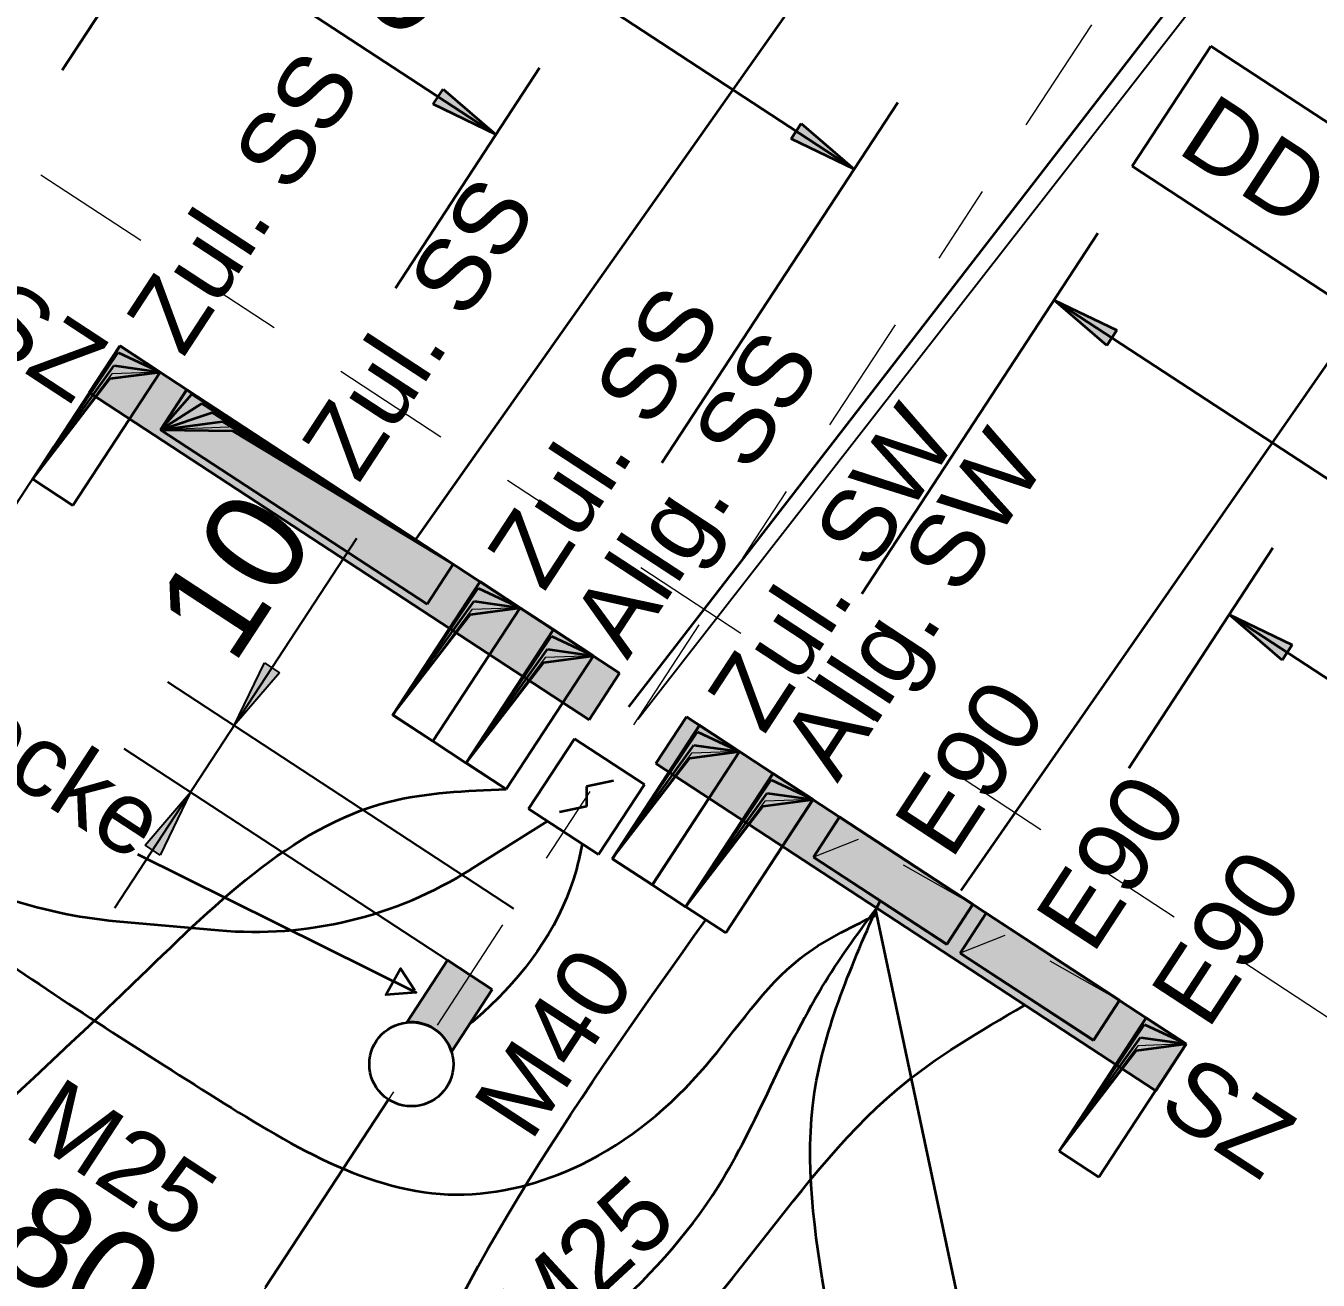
# Model space of a CAD drawing. Header units: metres. Extents: x 2696276 to 2696381, y 1245119 to 1245220.
# Drawn here: x 2696296.943 to 2696298.565, y 1245174.498 to 1245176.072 of the extents above; entities that cross this region are included whole.
import ezdxf
from ezdxf.lldxf.tags import DXFTag

# ---------------------------------------------------------------- set-up
doc = ezdxf.new("R2010")
doc.units = ezdxf.units.M
doc.linetypes.add('000_hbf_Strichpunkt 3_1_1mm Achsen', pattern=[0.25, 0.15, -0.05, 0, -0.05])
doc.linetypes.add('_Hiddenline_', pattern=[3, 2, -1])
for name, color, linetype, lineweight, true_color in [('010_232.32_Funktionserhalt Installationssysteme', 190, 'Continuous', 35, 0x8f20ff), ('010_232.3__Installationssysteme', 40, 'Continuous', 35, 0xffbf00), ('011_232.51_Lichtinstallationen allgemein', 150, 'Continuous', 35, 0x0080ff), ('011_232.51_Lichtinstallationen allgemein_Deckenltg', 150, 'Continuous', 35, 0x0080ff), ('012_232.52_Notlichtinstallationen_Deckenltg', 94, 'Continuous', 35, 0x009900), ('017_232.9__Aussparungen Starkstrom', 1, 'Continuous', 35, 0xff0000), ('032_236.0__Telekommunikationsinstallationen_Deckenltg', 3, 'Continuous', 35, 0x00ff00), ('036_236.41_Sonnerie- u. Türsprechinstallationen', 24, 'Continuous', 35, 0x993300), ('036_236.41_Sonnerie- u. Türsprechinstallationen_Deckenltg', 24, 'Continuous', 35, 0x993300), ('048_236.82_Zutrittskontrollinstallationen', 21, 'Continuous', 35, 0xffa477), ('048_236.82_Zutrittskontrollinstallationen_Deckenltg', 21, 'Continuous', 35, 0xff9a77), ('053_235.85_Brandmeldeanlagen', 30, 'Continuous', 35, 0xff6600), ('054_236.85_Brandmeldeinstallationen_Deckenltg', 30, 'Continuous', 35, 0xff6600), ('X_Geometrie', 3, 'Continuous', 35, 0x00ff00), ('X_Schraffur', 9, 'Continuous', 18, 0xc0c0c0)]:
    doc.layers.add(name, color=color, linetype=linetype, lineweight=lineweight, true_color=true_color)
doc.layers.add('1_M01_Achsen.V', color=7, linetype='Continuous')
doc.layers.add('X_Mass', color=7, linetype='Continuous', lineweight=35)
doc.layers.add('X_Mass_Sperrzonen', color=7, linetype='Continuous', lineweight=35)
doc.styles.get("Standard").update_dxf_attribs({"font": 'arial.ttf'})
tags = doc.linetypes.add('STRICHPUNKT2', pattern=[12.7, 6.35, -3.175, 0, -3.175]).pattern_tags.tags
tags[10:11] = [DXFTag(74, 4), DXFTag(75, 0), DXFTag(340, '0'), DXFTag(46, 0.0), DXFTag(50, 0.0), DXFTag(44, 0.0), DXFTag(45, 0.0)]
tags[8:9] = [DXFTag(74, 4), DXFTag(75, 0), DXFTag(340, '0'), DXFTag(46, 0.0), DXFTag(50, 0.0), DXFTag(44, 0.0), DXFTag(45, 0.0)]
tags[6:7] = [DXFTag(74, 4), DXFTag(75, 0), DXFTag(340, '0'), DXFTag(46, 0.0), DXFTag(50, 0.0), DXFTag(44, 0.0), DXFTag(45, 0.0)]
tags[4:5] = [DXFTag(74, 4), DXFTag(75, 0), DXFTag(340, '0'), DXFTag(46, 0.0), DXFTag(50, 0.0), DXFTag(44, 0.0), DXFTag(45, 0.0)]

# ---------------------------------------------------------------- blocks, each defined once
blk = doc.blocks.new('Kabelkanal-A0S2JCCS73', base_point=(-56.06, 418.45))
at = {"color": 0, "linetype": 'ByBlock', "lineweight": -2, "ltscale": 0.35}
for p, q in [((-56.06, 418.46), (-56.06, 424.46)), ((-56.06, 424.45), (-56.06, 424.46)), ((-56.06, 424.46), (-16.06, 424.46)), ((-56.06, 418.45), (-56.06, 424.45)), ((-16.06, 424.45), (-56.06, 424.45)), ((-16.06, 418.46), (-16.06, 424.46)), ((-16.06, 424.46), (-16.06, 424.45)), ((-16.06, 418.45), (-16.06, 424.45)), ((-56.06, 418.45), (-56.06, 418.46)), ((-56.06, 418.46), (-16.06, 418.46)), ((-16.06, 418.45), (-56.06, 418.45)), ((-16.06, 418.46), (-16.06, 418.45))]:
    blk.add_line(p, q, dxfattribs=at)
at = {"color": 0, "lineweight": -2}
for p, q in [((-56.06, 418.45), (-55.21, 424.32)), ((-56.06, 418.45), (-53.51, 424.07)), ((-56.06, 418.45), (-51.82, 423.81)), ((-56.06, 418.45), (-50.12, 423.56)), ((-55.21, 424.32), (-16.06, 424.45)), ((-53.51, 424.07), (-16.06, 424.45)), ((-51.82, 423.81), (-16.06, 424.45)), ((-50.12, 423.56), (-16.06, 424.45)), ((-48.42, 423.31), (-16.06, 424.45)), ((-56.06, 418.45), (-48.42, 423.31))]:
    blk.add_line(p, q, dxfattribs=at)
at = {"color": 0, "linetype": '_Hiddenline_', "lineweight": 18}
for p, q in [((-49.06, 423.41), (-56.06, 418.46)), ((-16.06, 424.46), (-49.06, 423.41))]:
    blk.add_line(p, q, dxfattribs=at)
blk = doc.blocks.new('0_032_236.0__Telekommunikationsinstallationen_Bodenltg-A0S2JCGY73', base_point=(48.14, 300.04))
at = {"color": 0, "lineweight": -2}
blk.add_open_spline([(111.6, 300.04), (110.19, 304.89), (104.55, 322.32), (94.25, 358.26), (57.76, 383.12), (53.31, 409.9), (51.89, 418.46)], degree=3, knots=[0, 0, 0, 0, 15.167633, 55.160012, 109.307488, 134.719958, 134.719958, 134.719958, 134.719958], dxfattribs=at)
blk = doc.blocks.new('Maß-A0S2JCJC73', base_point=(-66.11, 305))
at = {"color": 7, "linetype": 'ByBlock', "lineweight": -2, "ltscale": 0.35, "true_color": 0xffffff}
for p, q in [((-66.11, 305), (-66.11, 409.46)), ((13.89, 305), (13.89, 318.96)), ((-66.11, 315), (-57.43, 316.14)), ((-66.11, 315), (13.89, 315)), ((-57.43, 313.86), (-66.11, 315)), ((-57.43, 316.14), (-57.43, 313.86)), ((5.22, 313.86), (5.22, 316.14)), ((5.22, 316.14), (13.89, 315)), ((13.89, 315), (5.22, 313.86))]:
    blk.add_line(p, q, dxfattribs=at)
for points in [[(-66.11, 315), (-57.43, 316.14), (-57.43, 313.86)], [(13.89, 315), (5.22, 313.86), (5.22, 316.14)]]:
    blk.add_solid(points, dxfattribs=at)
at = {"color": 7, "linetype": 'ByBlock', "lineweight": -2, "ltscale": 0.35, "true_color": 0xffffff, "insert": (-17.26, 332.09), "char_height": 12.5, "attachment_point": 1}
blk.add_mtext('{\\fArial;80}', dxfattribs=at)
blk = doc.blocks.new('Rauchmelder-A0S2JCM073', base_point=(8.64, 403.96))
at = {"color": 0, "lineweight": -2}
for p, q in [((8.64, 414.46), (19.14, 414.46)), ((8.64, 403.96), (8.64, 414.46)), ((19.14, 414.46), (19.14, 403.96)), ((15.64, 412.71), (13.19, 410.26)), ((13.19, 410.26), (14.59, 408.16)), ((14.59, 408.16), (12.14, 405.71)), ((19.14, 403.96), (8.64, 403.96))]:
    blk.add_line(p, q, dxfattribs=at)
blk = doc.blocks.new('Kabelkanal-A0S2JCMG73', base_point=(20.87, 404.47))
at = {"color": 0, "linetype": 'ByBlock', "lineweight": -2, "ltscale": 0.35}
for p, q in [((20.87, 424.47), (26.87, 424.47)), ((20.87, 404.47), (20.87, 424.47)), ((20.87, 424.47), (20.88, 424.47)), ((20.88, 424.47), (26.88, 424.47)), ((20.88, 424.47), (20.88, 404.47)), ((26.87, 404.47), (26.87, 424.47)), ((26.87, 424.47), (26.88, 424.47)), ((26.88, 424.47), (26.88, 404.47)), ((20.87, 404.47), (26.87, 404.47)), ((20.88, 404.47), (20.87, 404.47)), ((20.88, 404.47), (26.88, 404.47)), ((26.88, 404.47), (26.87, 404.47))]:
    blk.add_line(p, q, dxfattribs=at)
at = {"color": 0, "lineweight": -2}
for p, q in [((20.87, 404.47), (21.12, 423.65)), ((21.12, 423.65), (26.87, 424.47)), ((21.61, 422), (26.87, 424.47)), ((22.11, 420.36), (26.87, 424.47)), ((20.87, 404.47), (21.61, 422)), ((20.87, 404.47), (22.11, 420.36))]:
    blk.add_line(p, q, dxfattribs=at)
at = {"color": 0, "linetype": '_Hiddenline_', "lineweight": 18}
for p, q in [((26.88, 424.47), (21.93, 420.97)), ((21.93, 420.97), (20.88, 404.47))]:
    blk.add_line(p, q, dxfattribs=at)
blk = doc.blocks.new('Kabelkanal-A0S2JCO273', base_point=(41.89, 418.46))
at = {"color": 0, "lineweight": -2}
for p, q in [((41.89, 424.47), (41.89, 418.47)), ((61.89, 424.47), (41.89, 424.47)), ((41.89, 424.47), (41.89, 424.46)), ((41.89, 424.46), (41.89, 418.46)), ((41.89, 424.46), (61.89, 424.46)), ((61.89, 424.47), (61.89, 418.47)), ((61.89, 424.46), (61.89, 424.47)), ((61.89, 424.46), (61.89, 418.46)), ((61.89, 418.47), (41.89, 418.47)), ((41.89, 418.47), (41.89, 418.46)), ((41.89, 418.46), (61.89, 418.46)), ((61.89, 418.46), (61.89, 418.47))]:
    blk.add_line(p, q, dxfattribs=at)
at = {"color": 0, "linetype": '_Hiddenline_', "lineweight": 18}
for p, q in [((45.39, 423.41), (41.89, 418.46)), ((61.89, 424.46), (45.39, 423.41))]:
    blk.add_line(p, q, dxfattribs=at)
blk = doc.blocks.new('Deckendurchbruch (freie Platzierung)-A0S2JCQO73', base_point=(-66.11, 417.46))
at = {"color": 0, "linetype": 'ByBlock', "lineweight": -2, "ltscale": 0.35}
for p, q in [((-66.11, 424.46), (-66.11, 417.46)), ((8.89, 424.46), (-66.11, 424.46)), ((8.89, 417.46), (8.89, 424.46)), ((-66.11, 417.46), (8.89, 417.46))]:
    blk.add_line(p, q, dxfattribs=at)
at = {"color": 40, "linetype": 'ByBlock', "lineweight": -2, "ltscale": 0.35, "true_color": 0xfad605}
blk.add_solid([(-66.11, 424.46), (-66.11, 417.46), (8.89, 424.46), (8.89, 417.46)], dxfattribs=at)
blk = doc.blocks.new('Durchbruch beschriften-A0S2JCQQ73', base_point=(-70.44, 424.62))
at = {"color": 0, "linetype": 'ByBlock', "lineweight": -2, "ltscale": 0.35}
blk.add_line((-17.35, 550.61), (-21.73, 424.62), dxfattribs=at)
blk = doc.blocks.new('Schraffur-A0S2JCQU73', base_point=(42.63, 424.47))
at = {"color": 0, "lineweight": -2}
blk.add_line((42.63, 424.47), (42.63, 424.47), dxfattribs=at)
blk = doc.blocks.new('Kabelkanal-A0S2JCUE73', base_point=(87.89, 404.46))
at = {"color": 0, "lineweight": -2}
for p, q in [((93.89, 424.46), (87.89, 424.46)), ((93.89, 424.46), (87.89, 424.46)), ((87.89, 404.46), (87.89, 424.46)), ((87.89, 424.46), (87.89, 424.46)), ((87.89, 424.46), (87.89, 404.46)), ((87.89, 404.46), (88.14, 423.64)), ((88.14, 423.64), (93.89, 424.46)), ((88.63, 421.99), (93.89, 424.46)), ((89.13, 420.35), (93.89, 424.46)), ((93.89, 404.46), (93.89, 424.46)), ((93.89, 424.46), (93.89, 424.46)), ((93.89, 424.46), (93.89, 404.46)), ((87.89, 404.46), (88.63, 421.99)), ((87.89, 404.46), (89.13, 420.35)), ((93.89, 404.46), (87.89, 404.46)), ((93.89, 404.46), (87.89, 404.46)), ((87.89, 404.46), (87.89, 404.46)), ((93.89, 404.46), (93.89, 404.46))]:
    blk.add_line(p, q, dxfattribs=at)
at = {"color": 0, "linetype": '_Hiddenline_', "lineweight": 18}
for p, q in [((93.89, 424.46), (88.94, 420.96)), ((88.94, 420.96), (87.89, 404.46))]:
    blk.add_line(p, q, dxfattribs=at)
blk = doc.blocks.new('0_236.85_Brandmeldeinstallationen_AP-Ltg-A0S2JCUG73', base_point=(48.27, 358.5))
at = {"color": 0, "linetype": 'ByBlock', "lineweight": -2, "ltscale": 0.35}
for p, q in [((52.02, 417.2), (52.47, 416.75)), ((52.47, 416.75), (52.05, 417.16)), ((52.05, 417.16), (93.49, 375.96)), ((135.93, 358.5), (195.66, 358.63))]:
    blk.add_line(p, q, dxfattribs=at)
blk.add_ellipse((135.8, 418.5), major_axis=(-42.31, -42.54), ratio=1, start_param=0, end_param=0.784849, dxfattribs=at)
blk = doc.blocks.new('Polygon-A0S2JCW073', base_point=(26.88, 404.47))
at = {"color": 0, "linetype": 'ByBlock', "lineweight": -2, "ltscale": 0.35}
for p, q in [((26.88, 424.47), (31.88, 424.47)), ((26.88, 404.47), (26.88, 424.47)), ((31.88, 424.47), (31.88, 404.47)), ((31.88, 404.47), (26.88, 404.47))]:
    blk.add_line(p, q, dxfattribs=at)
blk = doc.blocks.new('0_032_236.0__Telekommunikationsinstallationen_Deckenltg-A0S2JCWU73', base_point=(21.06, 240.69))
at = {"color": 0, "linetype": 'ByBlock', "lineweight": -2, "ltscale": 0.35}
blk.add_open_spline([(21.06, 240.69), (34.05, 253.33), (51.45, 283.86), (32.37, 339.25), (33.86, 377.98), (34.89, 404.47)], degree=3, knots=[0, 0, 0, 0, 54.378153, 90.927883, 169.972163, 169.972163, 169.972163, 169.972163], dxfattribs=at)
blk = doc.blocks.new('0_236.82_Zutrittskontrollinstallationen_Deckenltg-A0S2JCYA73', base_point=(-89.99, 300.05))
at = {"color": 0, "linetype": 'ByBlock', "lineweight": -2, "ltscale": 0.35}
blk.add_open_spline([(-87.31, 300.05), (-89.62, 307.34), (-92.33, 325.34), (-74.66, 353.77), (-38.87, 351.65), (-6.75, 351.96), (24.16, 352.65), (40.49, 370.74), (45.83, 388.3), (45.51, 405.09), (50.51, 413.44), (52.39, 416.57)], degree=3, knots=[0, 0, 0, 0, 22.959733, 52.831381, 85.281934, 120.793878, 154.237774, 170.285576, 190.301406, 208.303598, 219.075638, 219.075638, 219.075638, 219.075638], dxfattribs=at)
blk = doc.blocks.new('Maß-A0S2JCYY73', base_point=(-91.1, 449.46))
at = {"color": 7, "linetype": 'ByBlock', "lineweight": -2, "ltscale": 0.35, "true_color": 0xffffff}
for p, q in [((-91.1, 503.5), (-91.1, 449.46)), ((-1.11, 503.5), (-1.11, 449.46)), ((-91.1, 493.5), (-82.43, 494.64)), ((-91.1, 493.5), (-1.11, 493.5)), ((-82.43, 492.36), (-91.1, 493.5)), ((-82.43, 494.64), (-82.43, 492.36)), ((-9.78, 492.36), (-9.78, 494.64)), ((-9.78, 494.64), (-1.11, 493.5)), ((-1.11, 493.5), (-9.78, 492.36))]:
    blk.add_line(p, q, dxfattribs=at)
for points in [[(-91.1, 493.5), (-82.43, 494.64), (-82.43, 492.36)], [(-1.11, 493.5), (-9.78, 492.36), (-9.78, 494.64)]]:
    blk.add_solid(points, dxfattribs=at)
at = {"color": 7, "linetype": 'ByBlock', "lineweight": -2, "ltscale": 0.35, "true_color": 0xffffff, "insert": (-55.04, 510.17), "char_height": 12.5, "attachment_point": 1}
blk.add_mtext('{\\fArial;90}', dxfattribs=at)
blk = doc.blocks.new('Maß-A0S2JCZW73', base_point=(-91.11, 449.46))
at = {"color": 7, "linetype": 'ByBlock', "lineweight": -2, "ltscale": 0.35, "true_color": 0xffffff}
for p, q in [((-91.11, 482.5), (-91.11, 449.46)), ((-41.11, 482.5), (-41.11, 449.46)), ((-91.11, 472.5), (-82.43, 473.64)), ((-91.11, 472.5), (-41.11, 472.5)), ((-82.43, 471.36), (-91.11, 472.5)), ((-82.43, 473.64), (-82.43, 471.36)), ((-49.78, 471.36), (-49.78, 473.64)), ((-49.78, 473.64), (-41.11, 472.5)), ((-41.11, 472.5), (-49.78, 471.36))]:
    blk.add_line(p, q, dxfattribs=at)
for points in [[(-91.11, 472.5), (-82.43, 473.64), (-82.43, 471.36)], [(-41.11, 472.5), (-49.78, 471.36), (-49.78, 473.64)]]:
    blk.add_solid(points, dxfattribs=at)
at = {"color": 7, "linetype": 'ByBlock', "lineweight": -2, "ltscale": 0.35, "true_color": 0xffffff, "insert": (-75.04, 489.17), "char_height": 12.5, "attachment_point": 1}
blk.add_mtext('{\\fArial;50}', dxfattribs=at)
blk = doc.blocks.new('Maß-A0S2JD0S73', base_point=(-44.66, 365.12))
at = {"color": 7, "linetype": 'ByBlock', "lineweight": -2, "ltscale": 0.35, "true_color": 0xffffff}
for p, q in [((-28, 365.12), (-28, 420.55)), ((-28, 392.46), (-29.14, 401.13)), ((-29.14, 401.13), (-26.86, 401.13)), ((-26.86, 401.13), (-28, 392.46)), ((-38, 392.46), (13.89, 392.46)), ((-38, 382.47), (10.53, 382.47)), ((-29.14, 373.79), (-28, 382.47)), ((-28, 382.47), (-26.86, 373.79)), ((-26.86, 373.79), (-29.14, 373.79))]:
    blk.add_line(p, q, dxfattribs=at)
for points in [[(-28, 392.46), (-29.14, 401.13), (-26.86, 401.13)], [(-28, 382.47), (-26.86, 373.79), (-29.14, 373.79)]]:
    blk.add_solid(points, dxfattribs=at)
at = {"color": 7, "linetype": 'ByBlock', "lineweight": -2, "ltscale": 0.35, "true_color": 0xffffff, "insert": (-44.66, 398.56), "char_height": 12.5, "attachment_point": 1, "rotation": 90}
blk.add_mtext('{\\fArial;10}', dxfattribs=at)
blk = doc.blocks.new('Kabelkanal-A0S2JD6473', base_point=(63.89, 418.46))
at = {"color": 0, "lineweight": -2}
for p, q in [((63.89, 424.47), (63.89, 418.47)), ((83.89, 424.47), (63.89, 424.47)), ((63.89, 424.47), (63.89, 424.46)), ((63.89, 424.46), (63.89, 418.46)), ((63.89, 424.46), (83.89, 424.46)), ((83.89, 424.47), (83.89, 418.47)), ((83.89, 424.46), (83.89, 424.47)), ((83.89, 424.46), (83.89, 418.46)), ((83.89, 418.47), (63.89, 418.47)), ((63.89, 418.47), (63.89, 418.46)), ((63.89, 418.46), (83.89, 418.46)), ((83.89, 418.46), (83.89, 418.47))]:
    blk.add_line(p, q, dxfattribs=at)
at = {"color": 0, "linetype": '_Hiddenline_', "lineweight": 18}
for p, q in [((67.39, 423.41), (63.89, 418.46)), ((83.89, 424.46), (67.39, 423.41))]:
    blk.add_line(p, q, dxfattribs=at)
blk = doc.blocks.new('Kabelkanal-A0S2JDAG73', base_point=(-66.06, 404.46))
at = {"color": 0, "linetype": 'ByBlock', "lineweight": -2, "ltscale": 0.35}
for p, q in [((-66.06, 424.46), (-60.06, 424.46)), ((-66.06, 424.46), (-60.06, 424.46)), ((-66.06, 404.46), (-66.06, 424.46)), ((-66.06, 424.46), (-66.06, 424.46)), ((-66.06, 424.46), (-66.06, 404.46)), ((-60.06, 404.46), (-60.06, 424.46)), ((-60.06, 424.46), (-60.06, 424.46)), ((-60.06, 424.46), (-60.06, 404.46)), ((-66.06, 404.46), (-60.06, 404.46)), ((-66.06, 404.46), (-60.06, 404.46)), ((-66.06, 404.46), (-66.06, 404.46)), ((-60.06, 404.46), (-60.06, 404.46))]:
    blk.add_line(p, q, dxfattribs=at)
at = {"color": 0, "lineweight": -2}
for p, q in [((-66.06, 404.46), (-65.82, 423.64)), ((-65.82, 423.64), (-60.06, 424.46)), ((-65.33, 422), (-60.06, 424.46)), ((-64.83, 420.36), (-60.06, 424.46)), ((-66.06, 404.46), (-65.33, 422)), ((-66.06, 404.46), (-64.83, 420.36))]:
    blk.add_line(p, q, dxfattribs=at)
at = {"color": 0, "linetype": '_Hiddenline_', "lineweight": 18}
for p, q in [((-60.06, 424.46), (-65.01, 420.96)), ((-65.01, 420.96), (-66.06, 404.46))]:
    blk.add_line(p, q, dxfattribs=at)
blk = doc.blocks.new('Maß-A0S2JDCK73', base_point=(-91.1, 449.46))
at = {"color": 7, "linetype": 'ByBlock', "lineweight": -2, "ltscale": 0.35, "true_color": 0xffffff}
for p, q in [((-91.1, 503.5), (-91.1, 449.46)), ((-1.11, 503.5), (-1.11, 449.46)), ((-91.1, 493.5), (-82.43, 494.64)), ((-91.1, 493.5), (-1.11, 493.5)), ((-82.43, 492.36), (-91.1, 493.5)), ((-82.43, 494.64), (-82.43, 492.36)), ((-9.78, 492.36), (-9.78, 494.64)), ((-9.78, 494.64), (-1.11, 493.5)), ((-1.11, 493.5), (-9.78, 492.36))]:
    blk.add_line(p, q, dxfattribs=at)
for points in [[(-91.1, 493.5), (-82.43, 494.64), (-82.43, 492.36)], [(-1.11, 493.5), (-9.78, 492.36), (-9.78, 494.64)]]:
    blk.add_solid(points, dxfattribs=at)
at = {"color": 7, "linetype": 'ByBlock', "lineweight": -2, "ltscale": 0.35, "true_color": 0xffffff, "insert": (-55.04, 510.17), "char_height": 12.5, "attachment_point": 1}
blk.add_mtext('{\\fArial;90}', dxfattribs=at)
blk = doc.blocks.new('Maß-A0S2JDDW73', base_point=(-91.1, 449.46))
at = {"color": 7, "linetype": 'ByBlock', "lineweight": -2, "ltscale": 0.35, "true_color": 0xffffff}
for p, q in [((-91.1, 503.5), (-91.1, 449.46)), ((-1.11, 503.5), (-1.11, 449.46)), ((-91.1, 493.5), (-82.43, 494.64)), ((-91.1, 493.5), (-1.11, 493.5)), ((-82.43, 492.36), (-91.1, 493.5)), ((-82.43, 494.64), (-82.43, 492.36)), ((-9.78, 492.36), (-9.78, 494.64)), ((-9.78, 494.64), (-1.11, 493.5)), ((-1.11, 493.5), (-9.78, 492.36))]:
    blk.add_line(p, q, dxfattribs=at)
for points in [[(-91.1, 493.5), (-82.43, 494.64), (-82.43, 492.36)], [(-1.11, 493.5), (-9.78, 492.36), (-9.78, 494.64)]]:
    blk.add_solid(points, dxfattribs=at)
at = {"color": 7, "linetype": 'ByBlock', "lineweight": -2, "ltscale": 0.35, "true_color": 0xffffff, "insert": (-55.04, 510.17), "char_height": 12.5, "attachment_point": 1}
blk.add_mtext('{\\fArial;90}', dxfattribs=at)
blk = doc.blocks.new('Maß-A0S2JDEG73', base_point=(-91.11, 449.46))
at = {"color": 7, "linetype": 'ByBlock', "lineweight": -2, "ltscale": 0.35, "true_color": 0xffffff}
for p, q in [((-91.11, 482.5), (-91.11, 449.46)), ((-41.11, 482.5), (-41.11, 449.46)), ((-91.11, 472.5), (-82.43, 473.64)), ((-91.11, 472.5), (-41.11, 472.5)), ((-82.43, 471.36), (-91.11, 472.5)), ((-82.43, 473.64), (-82.43, 471.36)), ((-49.78, 471.36), (-49.78, 473.64)), ((-49.78, 473.64), (-41.11, 472.5)), ((-41.11, 472.5), (-49.78, 471.36))]:
    blk.add_line(p, q, dxfattribs=at)
for points in [[(-91.11, 472.5), (-82.43, 473.64), (-82.43, 471.36)], [(-41.11, 472.5), (-49.78, 471.36), (-49.78, 473.64)]]:
    blk.add_solid(points, dxfattribs=at)
at = {"color": 7, "linetype": 'ByBlock', "lineweight": -2, "ltscale": 0.35, "true_color": 0xffffff, "insert": (-75.04, 489.17), "char_height": 12.5, "attachment_point": 1}
blk.add_mtext('{\\fArial;50}', dxfattribs=at)
blk = doc.blocks.new('Maß-A0S2JDEW73', base_point=(68.89, 449.46))
at = {"color": 7, "linetype": 'ByBlock', "lineweight": -2, "ltscale": 0.35, "true_color": 0xffffff}
for p, q in [((68.89, 482.5), (68.89, 449.46)), ((118.89, 482.5), (118.89, 449.46)), ((68.89, 472.5), (77.57, 473.64)), ((118.89, 472.5), (68.89, 472.5)), ((77.57, 471.36), (68.89, 472.5)), ((77.57, 473.64), (77.57, 471.36)), ((110.22, 471.36), (110.22, 473.64)), ((110.22, 473.64), (118.89, 472.5)), ((118.89, 472.5), (110.22, 471.36))]:
    blk.add_line(p, q, dxfattribs=at)
for points in [[(68.89, 472.5), (77.57, 473.64), (77.57, 471.36)], [(118.89, 472.5), (110.22, 471.36), (110.22, 473.64)]]:
    blk.add_solid(points, dxfattribs=at)
at = {"color": 7, "linetype": 'ByBlock', "lineweight": -2, "ltscale": 0.35, "true_color": 0xffffff, "insert": (93.08, 489.27), "char_height": 12.5, "attachment_point": 1}
blk.add_mtext('{\\fArial;50}', dxfattribs=at)
blk = doc.blocks.new('Deckendurchbruch (freie Platzierung)-A0S2JDH273', base_point=(18.89, 417.46))
at = {"color": 0, "linetype": 'ByBlock', "lineweight": -2, "ltscale": 0.35}
for p, q in [((18.89, 424.46), (18.89, 417.46)), ((93.89, 424.46), (18.89, 424.46)), ((93.89, 417.46), (93.89, 424.46)), ((18.89, 417.46), (93.89, 417.46))]:
    blk.add_line(p, q, dxfattribs=at)
at = {"color": 40, "linetype": 'ByBlock', "lineweight": -2, "ltscale": 0.35, "true_color": 0xfad605}
blk.add_solid([(18.89, 424.46), (18.89, 417.46), (93.89, 424.46), (93.89, 417.46)], dxfattribs=at)
blk = doc.blocks.new('Durchbruch beschriften-A0S2JDH473', base_point=(27.92, 425.09))
at = {"color": 0, "linetype": 'ByBlock', "lineweight": -2, "ltscale": 0.35}
for p, q in [((27.92, 512.91), (27.92, 530.91)), ((27.92, 530.91), (96.37, 530.91)), ((81.01, 530.91), (81.01, 512.91)), ((96.37, 530.91), (96.37, 512.91)), ((96.37, 512.91), (27.92, 512.91)), ((62.15, 512.91), (59.68, 425.09))]:
    blk.add_line(p, q, dxfattribs=at)
at = {"color": 0, "linetype": 'ByBlock', "lineweight": -2, "ltscale": 0.35, "insert": (27.92, 526.41), "char_height": 9, "attachment_point": 1}
blk.add_mtext('{\\fArial; DD 75/7 }', dxfattribs=at)
at = {"color": 40, "linetype": 'ByBlock', "lineweight": -2, "ltscale": 0.35, "true_color": 0xffbf00, "insert": (86.19, 526.41), "char_height": 9, "attachment_point": 1}
blk.add_mtext('{\\fArial;E}', dxfattribs=at)
blk = doc.blocks.new('0_236.85_Brandmeldeinstallationen_AP-Ltg-A0S2JDIO73', base_point=(-140.59, 356.76))
at = {"color": 0, "linetype": 'ByBlock', "lineweight": -2, "ltscale": 0.35}
for p, q in [((6.74, 393.6), (11.49, 403.96)), ((-26.93, 363.83), (-15.57, 369.89)), ((-140.59, 356.76), (-55.19, 356.76))]:
    blk.add_line(p, q, dxfattribs=at)
for centre, major_axis, end_param in [((-39.54, 414.81), (23.98, -44.91), 0.650776), ((-55.19, 416.76), (0, -60), 0.490354)]:
    blk.add_ellipse(centre, major_axis=major_axis, ratio=1, start_param=0, end_param=end_param, dxfattribs=at)
blk = doc.blocks.new('Schraffur-A0S2JDKI73', base_point=(42.63, 424.47))
at = {"color": 0, "lineweight": -2}
blk.add_line((42.63, 424.47), (42.63, 424.47), dxfattribs=at)
blk = doc.blocks.new('Kabelkanal-A0S2JDNM73', base_point=(-1.05, 404.47))
at = {"color": 0, "linetype": 'ByBlock', "lineweight": -2, "ltscale": 0.35}
for p, q in [((4.95, 424.47), (-1.05, 424.47)), ((-1.04, 424.47), (-1.05, 424.47)), ((-1.05, 424.47), (-1.05, 404.47)), ((4.96, 424.47), (-1.04, 424.47)), ((-1.04, 404.47), (-1.04, 424.47)), ((4.96, 424.47), (4.95, 424.47)), ((4.95, 424.47), (4.95, 404.47)), ((4.96, 404.47), (4.96, 424.47)), ((4.95, 404.47), (-1.05, 404.47)), ((-1.05, 404.47), (-1.04, 404.47)), ((4.96, 404.47), (-1.04, 404.47)), ((4.95, 404.47), (4.96, 404.47))]:
    blk.add_line(p, q, dxfattribs=at)
at = {"color": 0, "lineweight": -2}
for p, q in [((-1.04, 404.47), (-0.8, 423.65)), ((-0.8, 423.65), (4.96, 424.47)), ((-0.31, 422), (4.96, 424.47)), ((0.19, 420.36), (4.96, 424.47)), ((-1.04, 404.47), (-0.31, 422)), ((-1.04, 404.47), (0.19, 420.36))]:
    blk.add_line(p, q, dxfattribs=at)
at = {"color": 0, "linetype": '_Hiddenline_', "lineweight": 18}
for p, q in [((4.95, 424.47), (0, 420.97)), ((0, 420.97), (-1.05, 404.47))]:
    blk.add_line(p, q, dxfattribs=at)
blk = doc.blocks.new('0_232.51_Lichtinstallationen allgemein_Deckenltg-A0S2JDOS73', base_point=(16.69, 377.23))
at = {"color": 0, "linetype": 'ByBlock', "lineweight": -2, "ltscale": 0.35}
blk.add_open_spline([(16.69, 403.96), (17.09, 402.94), (19.98, 395.66), (19.69, 385.99), (17.59, 378.38), (17.25, 377.23)], degree=3, knots=[0, 0, 0, 0, 3.301509, 23.475885, 27.062265, 27.062265, 27.062265, 27.062265], dxfattribs=at)
blk = doc.blocks.new('0_232.51_Lichtinstallationen allgemein_Deckenltg-A0S2JDP073', base_point=(-56.11, 161.77))
at = {"color": 0, "linetype": 'ByBlock', "lineweight": -2, "ltscale": 0.35}
blk.add_open_spline([(-56.11, 161.77), (-46.11, 165.36), (-25.03, 177.98), (-30.66, 214.98), (-34.78, 242.37), (-36.64, 270.02), (-34.53, 306.85), (-22.42, 348.04), (-14.13, 390.89), (0.85, 401.55), (4.95, 404.47)], degree=3, knots=[0, 0, 0, 0, 31.867711, 61.219679, 101.223506, 118.214396, 143.923792, 211.100631, 250.401831, 265.20949, 265.20949, 265.20949, 265.20949], dxfattribs=at)
blk = doc.blocks.new('Alarmindikator_ UP-A0S2JDR273', base_point=(8.61, 363.8))
at = {"lineweight": -2}
blk.add_hatch(color=0, dxfattribs=at).paths.add_polyline_path([(17.25, 373.15), (16.02, 373.91), (14.62, 374.31), (13.17, 374.31), (11.77, 373.91), (10.53, 373.15), (10.53, 382.47), (17.25, 382.47)])
at = {"color": 0, "lineweight": -2}
for p, q in [((17.25, 382.47), (10.53, 382.47)), ((10.53, 382.47), (10.53, 373.15)), ((17.25, 373.15), (17.25, 382.47))]:
    blk.add_line(p, q, dxfattribs=at)
blk.add_circle((13.89, 369.08), 5.28, dxfattribs=at)
blk.add_ellipse((13.89, 369.08), major_axis=(3.36, 4.07), ratio=1, start_param=0, end_param=1.379544, dxfattribs=at)
blk = doc.blocks.new('Maß-A0S2JDRI73', base_point=(-91.11, 449.46))
at = {"color": 7, "linetype": 'ByBlock', "lineweight": -2, "ltscale": 0.35, "true_color": 0xffffff}
for p, q in [((-91.11, 482.5), (-91.11, 449.46)), ((-41.11, 482.5), (-41.11, 449.46)), ((-91.11, 472.5), (-82.43, 473.64)), ((-91.11, 472.5), (-41.11, 472.5)), ((-82.43, 471.36), (-91.11, 472.5)), ((-82.43, 473.64), (-82.43, 471.36)), ((-49.78, 471.36), (-49.78, 473.64)), ((-49.78, 473.64), (-41.11, 472.5)), ((-41.11, 472.5), (-49.78, 471.36))]:
    blk.add_line(p, q, dxfattribs=at)
for points in [[(-91.11, 472.5), (-82.43, 473.64), (-82.43, 471.36)], [(-41.11, 472.5), (-49.78, 471.36), (-49.78, 473.64)]]:
    blk.add_solid(points, dxfattribs=at)
at = {"color": 7, "linetype": 'ByBlock', "lineweight": -2, "ltscale": 0.35, "true_color": 0xffffff, "insert": (-75.04, 489.17), "char_height": 12.5, "attachment_point": 1}
blk.add_mtext('{\\fArial;50}', dxfattribs=at)
blk = doc.blocks.new('Maß-A0S2JDSO73', base_point=(-91.1, 449.46))
at = {"color": 7, "linetype": 'ByBlock', "lineweight": -2, "ltscale": 0.35, "true_color": 0xffffff}
for p, q in [((-91.1, 503.5), (-91.1, 449.46)), ((-1.11, 503.5), (-1.11, 449.46)), ((-91.1, 493.5), (-82.43, 494.64)), ((-91.1, 493.5), (-1.11, 493.5)), ((-82.43, 492.36), (-91.1, 493.5)), ((-82.43, 494.64), (-82.43, 492.36)), ((-9.78, 492.36), (-9.78, 494.64)), ((-9.78, 494.64), (-1.11, 493.5)), ((-1.11, 493.5), (-9.78, 492.36))]:
    blk.add_line(p, q, dxfattribs=at)
for points in [[(-91.1, 493.5), (-82.43, 494.64), (-82.43, 492.36)], [(-1.11, 493.5), (-9.78, 492.36), (-9.78, 494.64)]]:
    blk.add_solid(points, dxfattribs=at)
at = {"color": 7, "linetype": 'ByBlock', "lineweight": -2, "ltscale": 0.35, "true_color": 0xffffff, "insert": (-55.04, 510.17), "char_height": 12.5, "attachment_point": 1}
blk.add_mtext('{\\fArial;90}', dxfattribs=at)
blk = doc.blocks.new('Kabelkanal-A0S2JDT673', base_point=(-12.06, 404.47))
at = {"color": 0, "linetype": 'ByBlock', "lineweight": -2, "ltscale": 0.35}
for p, q in [((-12.06, 424.47), (-6.06, 424.47)), ((-12.06, 404.47), (-12.06, 424.47)), ((-12.06, 424.47), (-12.05, 424.47)), ((-12.05, 424.47), (-6.05, 424.47)), ((-12.05, 424.47), (-12.05, 404.47)), ((-6.06, 404.47), (-6.06, 424.47)), ((-6.06, 424.47), (-6.05, 424.47)), ((-6.05, 424.47), (-6.05, 404.47)), ((-12.06, 404.47), (-6.06, 404.47)), ((-12.05, 404.47), (-12.06, 404.47)), ((-12.05, 404.47), (-6.05, 404.47)), ((-6.05, 404.47), (-6.06, 404.47))]:
    blk.add_line(p, q, dxfattribs=at)
at = {"color": 0, "lineweight": -2}
for p, q in [((-12.06, 404.47), (-11.81, 423.65)), ((-11.81, 423.65), (-6.06, 424.47)), ((-11.32, 422), (-6.06, 424.47)), ((-10.82, 420.36), (-6.06, 424.47)), ((-12.06, 404.47), (-11.32, 422)), ((-12.06, 404.47), (-10.82, 420.36))]:
    blk.add_line(p, q, dxfattribs=at)
at = {"color": 0, "linetype": '_Hiddenline_', "lineweight": 18}
for p, q in [((-6.05, 424.47), (-11, 420.97)), ((-11, 420.97), (-12.05, 404.47))]:
    blk.add_line(p, q, dxfattribs=at)
blk = doc.blocks.new('Kabelkanal-A0S2JDU073', base_point=(31.88, 404.47))
at = {"color": 0, "linetype": 'ByBlock', "lineweight": -2, "ltscale": 0.35}
for p, q in [((37.88, 424.47), (31.88, 424.47)), ((31.89, 424.47), (31.88, 424.47)), ((31.88, 424.47), (31.88, 404.47)), ((37.89, 424.47), (31.89, 424.47)), ((31.89, 404.47), (31.89, 424.47)), ((37.89, 424.47), (37.88, 424.47)), ((37.88, 424.47), (37.88, 404.47)), ((37.89, 404.47), (37.89, 424.47)), ((37.88, 404.47), (31.88, 404.47)), ((31.88, 404.47), (31.89, 404.47)), ((37.89, 404.47), (31.89, 404.47)), ((37.88, 404.47), (37.89, 404.47))]:
    blk.add_line(p, q, dxfattribs=at)
at = {"color": 0, "lineweight": -2}
for p, q in [((31.89, 404.47), (32.13, 423.65)), ((32.13, 423.65), (37.89, 424.47)), ((32.62, 422), (37.89, 424.47)), ((33.12, 420.36), (37.89, 424.47)), ((31.89, 404.47), (32.62, 422)), ((31.89, 404.47), (33.12, 420.36))]:
    blk.add_line(p, q, dxfattribs=at)
at = {"color": 0, "linetype": '_Hiddenline_', "lineweight": 18}
for p, q in [((37.88, 424.47), (32.93, 420.97)), ((32.93, 420.97), (31.88, 404.47))]:
    blk.add_line(p, q, dxfattribs=at)
blk = doc.blocks.new('0_236.41_Sonnerie- u. Türsprechinstallationen_Deckenltg-A0S2JDX873', base_point=(-41.12, 198.97))
at = {"color": 0, "linetype": 'ByBlock', "lineweight": -2, "ltscale": 0.35}
blk.add_open_spline([(-41.12, 198.97), (-38.62, 203.93), (-14.23, 251.1), (33.33, 300.84), (58.02, 371.75), (51.07, 399.94), (51.8, 413.26), (52.02, 417.2)], degree=3, knots=[0, 0, 0, 0, 16.660464, 159.053784, 204.097447, 232.264614, 244.061787, 244.061787, 244.061787, 244.061787], dxfattribs=at)
blk = doc.blocks.new('Kabelkanal-A0S2JDYC73', base_point=(63.89, 418.46))
at = {"color": 0, "lineweight": -2}
for p, q in [((63.89, 424.47), (63.89, 418.47)), ((83.89, 424.47), (63.89, 424.47)), ((63.89, 424.47), (63.89, 424.46)), ((63.89, 424.46), (63.89, 418.46)), ((63.89, 424.46), (83.89, 424.46)), ((83.89, 424.47), (83.89, 418.47)), ((83.89, 424.46), (83.89, 424.47)), ((83.89, 424.46), (83.89, 418.46)), ((83.89, 418.47), (63.89, 418.47)), ((63.89, 418.47), (63.89, 418.46)), ((63.89, 418.46), (83.89, 418.46)), ((83.89, 418.46), (83.89, 418.47))]:
    blk.add_line(p, q, dxfattribs=at)
at = {"color": 0, "linetype": '_Hiddenline_', "lineweight": 18}
for p, q in [((67.39, 423.41), (63.89, 418.46)), ((83.89, 424.46), (67.39, 423.41))]:
    blk.add_line(p, q, dxfattribs=at)
blk = doc.blocks.new('Kabelkanal-A0S2JDZY73', base_point=(41.89, 418.46))
at = {"color": 0, "lineweight": -2}
for p, q in [((41.89, 424.47), (41.89, 418.47)), ((61.89, 424.47), (41.89, 424.47)), ((41.89, 424.47), (41.89, 424.46)), ((41.89, 424.46), (41.89, 418.46)), ((41.89, 424.46), (61.89, 424.46)), ((61.89, 424.47), (61.89, 418.47)), ((61.89, 424.46), (61.89, 424.47)), ((61.89, 424.46), (61.89, 418.46)), ((61.89, 418.47), (41.89, 418.47)), ((41.89, 418.47), (41.89, 418.46)), ((41.89, 418.46), (61.89, 418.46)), ((61.89, 418.46), (61.89, 418.47))]:
    blk.add_line(p, q, dxfattribs=at)
at = {"color": 0, "linetype": '_Hiddenline_', "lineweight": 18}
for p, q in [((45.39, 423.41), (41.89, 418.46)), ((61.89, 424.46), (45.39, 423.41))]:
    blk.add_line(p, q, dxfattribs=at)
blk = doc.blocks.new('0_232.52_Notlichtinstallationen_Deckenltg-A0S2JE1473', base_point=(-62.14, 109.69))
at = {"color": 0, "linetype": 'ByBlock', "lineweight": -2, "ltscale": 0.35}
blk.add_open_spline([(-62.14, 114.87), (-60.74, 114.26), (-52.69, 111.01), (-37.39, 107.5), (-10.85, 119.15), (-14.28, 152.83), (-12.72, 186.42), (-12.73, 223.73), (-12.32, 268.28), (13.75, 312.59), (67.55, 340.38), (60.3, 389.7), (71.35, 411.64), (74.22, 417.35)], degree=3, knots=[0, 0, 0, 0, 4.573836, 26.067476, 45.850863, 80.505894, 111.7686, 151.099878, 191.471153, 243.651489, 298.384608, 352.809198, 371.912925, 371.912925, 371.912925, 371.912925], dxfattribs=at)
blk = doc.blocks.new('Maß-A0S2JE1A73', base_point=(-91.11, 449.46))
at = {"color": 7, "linetype": 'ByBlock', "lineweight": -2, "ltscale": 0.35, "true_color": 0xffffff}
for p, q in [((-91.11, 482.5), (-91.11, 449.46)), ((-41.11, 482.5), (-41.11, 449.46)), ((-91.11, 472.5), (-82.43, 473.64)), ((-91.11, 472.5), (-41.11, 472.5)), ((-82.43, 471.36), (-91.11, 472.5)), ((-82.43, 473.64), (-82.43, 471.36)), ((-49.78, 471.36), (-49.78, 473.64)), ((-49.78, 473.64), (-41.11, 472.5)), ((-41.11, 472.5), (-49.78, 471.36))]:
    blk.add_line(p, q, dxfattribs=at)
for points in [[(-91.11, 472.5), (-82.43, 473.64), (-82.43, 471.36)], [(-41.11, 472.5), (-49.78, 471.36), (-49.78, 473.64)]]:
    blk.add_solid(points, dxfattribs=at)
at = {"color": 7, "linetype": 'ByBlock', "lineweight": -2, "ltscale": 0.35, "true_color": 0xffffff, "insert": (-75.04, 489.17), "char_height": 12.5, "attachment_point": 1}
blk.add_mtext('{\\fArial;50}', dxfattribs=at)
blk = doc.blocks.new('Polygon-A0S2JE2073', base_point=(-6.04, 404.47))
at = {"color": 0, "linetype": 'ByBlock', "lineweight": -2, "ltscale": 0.35}
for p, q in [((-6.04, 424.47), (-1.04, 424.47)), ((-6.04, 404.47), (-6.04, 424.47)), ((-1.04, 424.47), (-1.04, 404.47)), ((-1.04, 404.47), (-6.04, 404.47))]:
    blk.add_line(p, q, dxfattribs=at)
blk = doc.blocks.new('Maß-A0S2JE2873', base_point=(28.89, 449.46))
at = {"color": 7, "linetype": 'ByBlock', "lineweight": -2, "ltscale": 0.35, "true_color": 0xffffff}
for p, q in [((28.89, 503.5), (28.89, 449.46)), ((118.89, 503.5), (118.89, 449.46)), ((28.89, 493.5), (37.57, 494.64)), ((118.89, 493.5), (28.89, 493.5)), ((37.57, 492.36), (28.89, 493.5)), ((37.57, 494.64), (37.57, 492.36)), ((110.22, 492.36), (110.22, 494.64)), ((110.22, 494.64), (118.89, 493.5)), ((118.89, 493.5), (110.22, 492.36))]:
    blk.add_line(p, q, dxfattribs=at)
for points in [[(28.89, 493.5), (37.57, 494.64), (37.57, 492.36)], [(118.89, 493.5), (110.22, 492.36), (110.22, 494.64)]]:
    blk.add_solid(points, dxfattribs=at)
at = {"color": 7, "linetype": 'ByBlock', "lineweight": -2, "ltscale": 0.35, "true_color": 0xffffff, "insert": (84.77, 510.21), "char_height": 12.5, "attachment_point": 1}
blk.add_mtext('{\\fArial;90}', dxfattribs=at)
blk = doc.blocks.new('A$C4181af03')
at = {"layer": '1_M01_Achsen.V', "color": 62, "linetype": '000_hbf_Strichpunkt 3_1_1mm Achsen', "lineweight": 13, "true_color": 0x8cbb26}
blk.add_line((0.1389, 17.8496), (0.1389, -15.1504), dxfattribs=at)
blk.add_line((0.1389, 17.8496), (0.1389, -15.1504), dxfattribs=at)
at = {"layer": '1_M01_Achsen.V', "color": 7, "linetype": '000_hbf_Strichpunkt 3_1_1mm Achsen', "lineweight": 13}
blk.add_line((9.6389, 4.3696), (-9.3611, 4.3696), dxfattribs=at)
blk.add_line((9.6389, 4.3696), (-9.3611, 4.3696), dxfattribs=at)
blk = doc.blocks.new('A$Ccc2696ef')
blk.add_blockref('A$C4181af03', (0, 0))

msp = doc.modelspace()

# ---------------------------------------------------------------- linework, layer by layer
at = {"linetype": 'Continuous', "ltscale": 0.35}
msp.add_lwpolyline([(2696297.711, 1245175.2022), (2696298.5225, 1245176.2439), (2696299.6096, 1245175.5249)], dxfattribs=at)
at = {"layer": '011_232.51_Lichtinstallationen allgemein', "linetype": 'Continuous', "ltscale": 0.35, "elevation": -1.15}
msp.add_lwpolyline([(2696297.6995, 1245175.2174), (2696298.5005, 1245176.2534), (2696298.6693, 1245176.2669)], dxfattribs=at)
at = {"layer": '053_235.85_Brandmeldeanlagen', "linetype": 'Continuous', "ltscale": 0.35}
msp.add_lwpolyline([(2696297.0827, 1245175.0328), (2696297.4327, 1245174.8592), (2696297.3944, 1245174.856), (2696297.4127, 1245174.8892), (2696297.4308, 1245174.8615)], dxfattribs=at)
at = {"layer": 'X_Mass', "linetype": 'STRICHPUNKT2', "ltscale": 0.35}
msp.add_line((2696297.3977, 1245174.7249), (2696297.2435, 1245174.4893), dxfattribs=at)

# ---------------------------------------------------------------- block references
at = {"rotation": 326.8000002754653}
msp.add_blockref('A$Ccc2696ef', (2696295.2894, 1245171.7568), dxfattribs=at)
at = {"color": 0, "ltscale": 0.35, "xscale": 0.01, "yscale": 0.01, "zscale": 0.01, "rotation": 326.8000002754653}
for name, p in [('Maß-A0S2JCJC73', (2696296.4063, 1245174.6709)), ('Maß-A0S2JD0S73', (2696296.915, 1245175.0565))]:
    msp.add_blockref(name, p, dxfattribs=at)
at = {"layer": '010_232.32_Funktionserhalt Installationssysteme', "linetype": 'Continuous', "ltscale": 0.35, "xscale": 0.01, "yscale": 0.01, "zscale": 0.01, "rotation": 326.8000002754653}
for name, p in [('Kabelkanal-A0S2JCO273', (2696297.9312, 1245175.029)), ('Kabelkanal-A0S2JDZY73', (2696297.9312, 1245175.029)), ('Kabelkanal-A0S2JD6473', (2696298.1153, 1245174.9085)), ('Kabelkanal-A0S2JDYC73', (2696298.1153, 1245174.9085)), ('Kabelkanal-A0S2JCUE73', (2696298.2395, 1245174.66))]:
    msp.add_blockref(name, p, dxfattribs=at)
at = {"layer": '010_232.3__Installationssysteme', "ltscale": 0.35, "xscale": 0.01, "yscale": 0.01, "zscale": 0.01, "rotation": 326.8000002754653}
for name, p in [('Kabelkanal-A0S2JDAG73', (2696296.9513, 1245175.503)), ('Kabelkanal-A0S2JCCS73', (2696297.1116, 1245175.5652)), ('Kabelkanal-A0S2JDT673', (2696297.4032, 1245175.2073)), ('Kabelkanal-A0S2JDNM73', (2696297.4953, 1245175.1471)), ('Kabelkanal-A0S2JCMG73', (2696297.6788, 1245175.027)), ('Kabelkanal-A0S2JDU073', (2696297.7709, 1245174.9667))]:
    msp.add_blockref(name, p, dxfattribs=at)
at = {"layer": '011_232.51_Lichtinstallationen allgemein_Deckenltg', "ltscale": 0.35, "xscale": 0.01, "yscale": 0.01, "zscale": 0.01, "rotation": 326.8000002754653}
msp.add_blockref('0_232.51_Lichtinstallationen allgemein_Deckenltg-A0S2JDP073', (2696295.7057, 1245173.4177), dxfattribs=at)
at = {"layer": '012_232.52_Notlichtinstallationen_Deckenltg', "ltscale": 0.35, "xscale": 0.01, "yscale": 0.01, "zscale": 0.01, "rotation": 326.8000002754653}
msp.add_blockref('0_232.52_Notlichtinstallationen_Deckenltg-A0S2JE1473', (2696295.3701, 1245173.0149), dxfattribs=at)
at = {"layer": '017_232.9__Aussparungen Starkstrom', "color": 1, "ltscale": 0.35, "true_color": 0xff0000, "xscale": 0.01, "yscale": 0.01, "zscale": 0.01, "rotation": 326.8000002754653}
for name, p in [('Durchbruch beschriften-A0S2JCQQ73', (2696297.025, 1245175.6956)), ('Durchbruch beschriften-A0S2JDH473', (2696297.8506, 1245175.161))]:
    msp.add_blockref(name, p, dxfattribs=at)
at = {"layer": '017_232.9__Aussparungen Starkstrom', "ltscale": 0.35, "xscale": 0.01, "yscale": 0.01, "zscale": 0.01, "rotation": 326.8000002754653}
for name, p in [('Deckendurchbruch (freie Platzierung)-A0S2JCQO73', (2696297.0221, 1245175.612)), ('Deckendurchbruch (freie Platzierung)-A0S2JDH273', (2696297.7334, 1245175.1465))]:
    msp.add_blockref(name, p, dxfattribs=at)
at = {"layer": '032_236.0__Telekommunikationsinstallationen_Deckenltg', "linetype": 'ByBlock', "ltscale": 0.35, "xscale": 0.01, "yscale": 0.01, "zscale": 0.01, "rotation": 326.8000002754653}
msp.add_blockref('0_032_236.0__Telekommunikationsinstallationen_Deckenltg-A0S2JCWU73', (2696296.7836, 1245173.6556), dxfattribs=at)
at = {"layer": '036_236.41_Sonnerie- u. Türsprechinstallationen_Deckenltg', "ltscale": 0.35, "xscale": 0.01, "yscale": 0.01, "zscale": 0.01, "rotation": 326.8000002754653}
msp.add_blockref('0_236.41_Sonnerie- u. Türsprechinstallationen_Deckenltg-A0S2JDX873', (2696296.0348, 1245173.6469), dxfattribs=at)
at = {"layer": '048_236.82_Zutrittskontrollinstallationen', "linetype": 'Continuous', "ltscale": 0.35, "xscale": 0.01, "yscale": 0.01, "zscale": 0.01, "rotation": 326.8000002754653}
msp.add_blockref('0_032_236.0__Telekommunikationsinstallationen_Bodenltg-A0S2JCGY73', (2696297.3351, 1245174.0039), dxfattribs=at)
at = {"layer": '048_236.82_Zutrittskontrollinstallationen_Deckenltg', "ltscale": 0.35, "xscale": 0.01, "yscale": 0.01, "zscale": 0.01, "rotation": 326.8000002754653}
msp.add_blockref('0_236.82_Zutrittskontrollinstallationen_Deckenltg-A0S2JCYA73', (2696296.1793, 1245174.7603), dxfattribs=at)
at = {"layer": '053_235.85_Brandmeldeanlagen', "linetype": 'Continuous', "ltscale": 0.35, "xscale": 0.01, "yscale": 0.01, "zscale": 0.01, "rotation": 326.8000002754653}
for name, p in [('Rauchmelder-A0S2JCM073', (2696297.5737, 1245175.0897)), ('Alarmindikator_ UP-A0S2JDR273', (2696297.3535, 1245174.7538))]:
    msp.add_blockref(name, p, dxfattribs=at)
at = {"layer": '054_236.85_Brandmeldeinstallationen_Deckenltg', "ltscale": 0.35, "xscale": 0.01, "yscale": 0.01, "zscale": 0.01, "rotation": 326.8000002754653}
for name, p in [('0_236.85_Brandmeldeinstallationen_AP-Ltg-A0S2JDIO73', (2696296.0664, 1245175.5119)), ('0_232.51_Lichtinstallationen allgemein_Deckenltg-A0S2JDOS73', (2696297.4946, 1245174.822)), ('0_236.85_Brandmeldeinstallationen_AP-Ltg-A0S2JCUG73', (2696297.6563, 1245174.4923))]:
    msp.add_blockref(name, p, dxfattribs=at)
at = {"layer": 'X_Geometrie', "ltscale": 0.35, "xscale": 0.01, "yscale": 0.01, "zscale": 0.01, "rotation": 326.8000002754653}
for name, p in [('Polygon-A0S2JE2073', (2696297.4536, 1245175.1744)), ('Polygon-A0S2JCW073', (2696297.729, 1245174.9941))]:
    msp.add_blockref(name, p, dxfattribs=at)
at = {"layer": 'X_Mass_Sperrzonen', "color": 0, "ltscale": 0.35, "xscale": 0.01, "yscale": 0.01, "zscale": 0.01, "rotation": 326.8000002754653}
for name, p in [('Maß-A0S2JCYY73', (2696296.9881, 1245176.0166)), ('Maß-A0S2JDCK73', (2696296.9881, 1245176.0166)), ('Maß-A0S2JDDW73', (2696296.9881, 1245176.0166)), ('Maß-A0S2JDSO73', (2696296.9881, 1245176.0166)), ('Maß-A0S2JCZW73', (2696296.9881, 1245176.0166)), ('Maß-A0S2JDEG73', (2696296.9881, 1245176.0166)), ('Maß-A0S2JDRI73', (2696296.9881, 1245176.0166)), ('Maß-A0S2JE1A73', (2696296.9881, 1245176.0166)), ('Maß-A0S2JE2873', (2696297.9922, 1245175.3595)), ('Maß-A0S2JDEW73', (2696298.327, 1245175.1405))]:
    msp.add_blockref(name, p, dxfattribs=at)
at = {"layer": 'X_Schraffur', "ltscale": 0.18, "xscale": 0.01, "yscale": 0.01, "zscale": 0.01, "rotation": 326.8000002754653}
for name in ['Schraffur-A0S2JCQU73', 'Schraffur-A0S2JDKI73']:
    msp.add_blockref(name, (2696297.9703, 1245175.0752), dxfattribs=at)

# ---------------------------------------------------------------- texts
at = {"layer": '010_232.32_Funktionserhalt Installationssysteme', "linetype": 'Continuous', "ltscale": 0.35, "char_height": 0.09, "attachment_point": 1, "rotation": 56.8, "line_spacing_factor": 1.002}
for insert in [(2696298.0288, 1245175.0729), (2696298.2062, 1245174.9543), (2696298.3509, 1245174.8597)]:
    msp.add_mtext('{\\fArial;E90}', dxfattribs=dict(at, insert=insert))
at = {"layer": '010_232.3__Installationssysteme', "ltscale": 0.35, "char_height": 0.09, "attachment_point": 1, "rotation": 56.8, "line_spacing_factor": 1.002}
for s, insert in [('{\\fArial;Zul. SS}', (2696297.0647, 1245175.7036)), ('{\\fArial;Zul. SS}', (2696297.2848, 1245175.5454)), ('{\\fArial;Zul. SS}', (2696297.5175, 1245175.4091)), ('{\\fArial;Allg. SS}', (2696297.6222, 1245175.3241)), ('{\\fArial;Zul. SW}', (2696297.7939, 1245175.2301)), ('{\\fArial;Allg. SW}', (2696297.8859, 1245175.1699))]:
    msp.add_mtext(s, dxfattribs=dict(at, insert=insert))
at = {"layer": '011_232.51_Lichtinstallationen allgemein_Deckenltg', "ltscale": 0.35, "insert": (2696297.0886, 1245174.6885), "char_height": 0.09, "attachment_point": 2, "rotation": 326.8001, "line_spacing_factor": 1.002}
msp.add_mtext('{\\fArial;M25}', dxfattribs=at)
at = {"layer": '017_232.9__Aussparungen Starkstrom', "ltscale": 0.35, "char_height": 0.09, "attachment_point": 1, "rotation": 326.8, "line_spacing_factor": 1.002}
for insert in [(2696296.9177, 1245175.7592), (2696298.4097, 1245174.785, 29.9)]:
    msp.add_mtext('{\\fArial;SZ}', dxfattribs=dict(at, insert=insert))
at = {"layer": '032_236.0__Telekommunikationsinstallationen_Deckenltg', "linetype": 'ByBlock', "ltscale": 0.35, "insert": (2696297.5009, 1245174.7192), "char_height": 0.09, "attachment_point": 1, "rotation": 56.8, "line_spacing_factor": 1.002}
msp.add_mtext('{\\fArial;M40}', dxfattribs=at)
at = {"layer": '036_236.41_Sonnerie- u. Türsprechinstallationen', "linetype": 'Continuous', "ltscale": 0.35, "insert": (2696297.6131, 1245174.553), "char_height": 0.09, "attachment_point": 2, "rotation": 42.7435, "line_spacing_factor": 1.002}
msp.add_mtext('{\\fArial;M25}', dxfattribs=at)
at = {"layer": '053_235.85_Brandmeldeanlagen', "linetype": 'Continuous', "ltscale": 0.35, "insert": (2696296.7178, 1245175.3651), "char_height": 0.09, "attachment_point": 1, "rotation": 326.8, "line_spacing_factor": 1.002}
msp.add_mtext('{\\fArial;in Decke}', dxfattribs=at)

doc.saveas('drawing.dxf')
